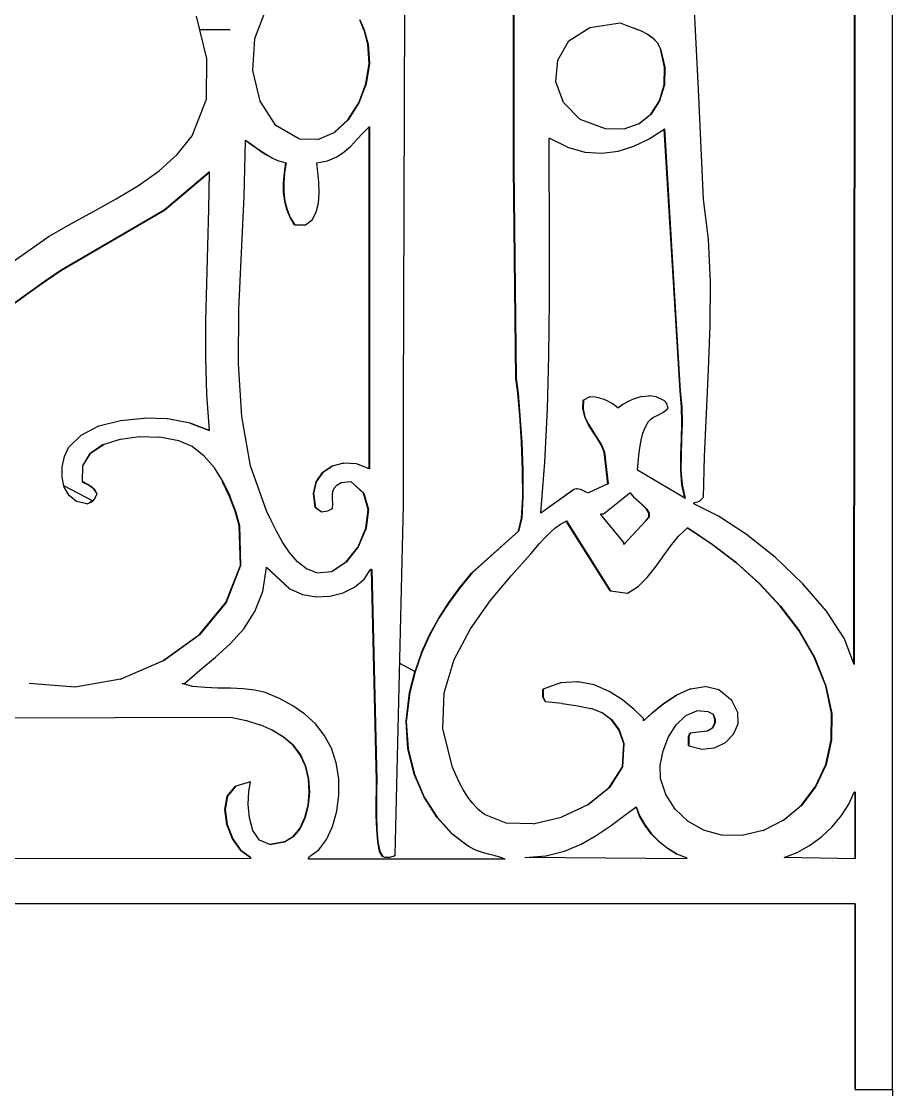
# Model space of a CAD drawing. Header units: inches. Extents: x 3672 to 10975, y -27382 to -746.
# Drawn here: x 6235.15 to 6246.44, y -26774.6 to -26760.75 of the extents above; entities that cross this region are included whole.
import ezdxf

# ---------------------------------------------------------------- set-up
doc = ezdxf.new("R2010")
doc.units = ezdxf.units.IN
doc.header["$LTSCALE"] = 17
doc.header["$MEASUREMENT"] = 0
doc.layers.add('25 BOT BAR', color=12, linetype='Continuous', lineweight=25)

# ---------------------------------------------------------------- blocks, each defined once
blk = doc.blocks.new('A$C261f3448')
for p, q in [((40, 0), (40, 24)), ((39.505, 13.737), (39.513, 23.407)), ((39.516, 23.407), (39.508, 13.737)), ((37.487, 12.962), (37.376, 15.056)), ((31.738, 13.624), (31.883, 13.995)), ((33.666, 8.878), (33.682, 14.031)), ((31.027, 13.737), (30.984, 13.911)), ((33.15, 13.737), (33.098, 13.863)), ((33.101, 13.863), (33.153, 13.737)), ((35.09, 13.737), (35.09, 13.943)), ((35.093, 13.943), (35.093, 13.737)), ((31.118, 13.365), (31.027, 13.737)), ((31.421, 13.737), (31.027, 13.737)), ((33.158, 13.718), (33.15, 13.737)), ((33.153, 13.737), (33.15, 13.737)), ((33.153, 13.737), (33.161, 13.718)), ((33.203, 13.548), (33.158, 13.718)), ((33.158, 13.718), (33.161, 13.718)), ((33.161, 13.718), (33.206, 13.548)), ((35.093, 13.737), (35.09, 13.737)), ((35.09, 11.952), (35.09, 13.737)), ((35.093, 13.737), (35.093, 11.952)), ((35.807, 13.592), (36.077, 13.767)), ((36.077, 13.767), (36.472, 13.826)), ((36.472, 13.826), (36.557, 13.792)), ((36.557, 13.792), (36.56, 13.792)), ((36.56, 13.792), (36.648, 13.757)), ((36.648, 13.757), (36.651, 13.757)), ((36.697, 13.737), (36.651, 13.757)), ((36.7, 13.737), (36.697, 13.737)), ((36.738, 13.72), (36.7, 13.737)), ((36.738, 13.72), (36.741, 13.72)), ((36.821, 13.677), (36.738, 13.72)), ((36.741, 13.72), (36.824, 13.677)), ((39.498, 5.519), (39.505, 13.737)), ((39.508, 13.737), (39.501, 5.511)), ((39.508, 13.737), (39.505, 13.737)), ((31.715, 13.209), (31.738, 13.624)), ((35.662, 13.344), (35.807, 13.592)), ((36.821, 13.677), (36.824, 13.677)), ((36.894, 13.626), (36.821, 13.677)), ((36.824, 13.677), (36.897, 13.626)), ((36.953, 13.565), (36.894, 13.626)), ((36.894, 13.626), (36.897, 13.626)), ((36.897, 13.626), (36.956, 13.565)), ((33.203, 13.548), (33.206, 13.548)), ((33.219, 13.298), (33.203, 13.548)), ((33.206, 13.548), (33.223, 13.298)), ((36.992, 13.489), (36.953, 13.565)), ((36.953, 13.565), (36.956, 13.565)), ((36.956, 13.565), (36.995, 13.489)), ((37.045, 13.25), (36.992, 13.489)), ((36.992, 13.489), (36.995, 13.489)), ((36.995, 13.489), (37.049, 13.25)), ((31.112, 12.836), (31.118, 13.365)), ((33.178, 13.037), (33.219, 13.298)), ((33.223, 13.298), (33.181, 13.037)), ((33.219, 13.298), (33.223, 13.298)), ((35.639, 13.063), (35.662, 13.344)), ((31.807, 12.812), (31.715, 13.209)), ((37.04, 13.021), (37.045, 13.25)), ((37.049, 13.25), (37.043, 13.021)), ((37.045, 13.25), (37.049, 13.25)), ((33.084, 12.788), (33.178, 13.037)), ((33.181, 13.037), (33.087, 12.788)), ((33.178, 13.037), (33.181, 13.037)), ((35.736, 12.792), (35.639, 13.063)), ((36.979, 12.815), (37.04, 13.021)), ((37.043, 13.021), (36.982, 12.815)), ((37.04, 13.021), (37.043, 13.021)), ((37.55, 11.542), (37.487, 12.962)), ((30.929, 12.362), (31.112, 12.836)), ((32.01, 12.494), (31.807, 12.812)), ((32.945, 12.57), (33.084, 12.788)), ((33.087, 12.788), (32.948, 12.57)), ((33.084, 12.788), (33.087, 12.788)), ((35.951, 12.574), (35.736, 12.792)), ((36.869, 12.642), (36.979, 12.815)), ((36.982, 12.815), (36.872, 12.642)), ((36.979, 12.815), (36.982, 12.815)), ((36.712, 12.516), (36.869, 12.642)), ((36.872, 12.642), (36.715, 12.516)), ((36.869, 12.642), (36.872, 12.642)), ((32.318, 12.318), (32.01, 12.494)), ((32.766, 12.405), (32.945, 12.57)), ((32.948, 12.57), (32.769, 12.405)), ((32.945, 12.57), (32.948, 12.57)), ((33.139, 12.397), (33.219, 12.476)), ((33.219, 12.476), (33.222, 12.479)), ((33.219, 8.045), (33.219, 12.476)), ((33.222, 12.479), (33.222, 8.044)), ((36.282, 12.45), (35.951, 12.574)), ((36.712, 12.516), (36.517, 12.448)), ((36.712, 12.516), (36.715, 12.516)), ((30.734, 12.119), (30.929, 12.362)), ((32.557, 12.314), (32.766, 12.405)), ((32.766, 12.405), (32.769, 12.405)), ((33.062, 12.312), (33.139, 12.397)), ((35.553, 12.331), (35.553, 12.333)), ((35.787, 12.216), (35.553, 12.331)), ((35.556, 10.931), (35.553, 12.331)), ((36.517, 12.448), (36.282, 12.45)), ((36.649, 12.226), (36.848, 12.324)), ((36.848, 12.324), (37.04, 12.448)), ((37.04, 12.448), (37.043, 12.45)), ((37.246, 9.054), (37.04, 12.448)), ((37.043, 12.45), (37.249, 9.054)), ((31.601, 11.577), (31.62, 12.301)), ((31.62, 12.304), (31.689, 12.254)), ((31.62, 12.301), (31.62, 12.304)), ((31.686, 12.254), (31.62, 12.301)), ((31.686, 12.254), (31.689, 12.254)), ((31.752, 12.205), (31.686, 12.254)), ((31.689, 12.254), (31.756, 12.205)), ((31.752, 12.205), (31.756, 12.205)), ((31.819, 12.158), (31.752, 12.205)), ((31.756, 12.205), (31.822, 12.158)), ((32.557, 12.314), (32.318, 12.318)), ((32.897, 12.153), (32.983, 12.229)), ((32.983, 12.229), (33.062, 12.312)), ((35.787, 12.216), (35.79, 12.216)), ((35.79, 12.216), (36.014, 12.151)), ((36.445, 12.161), (36.649, 12.226)), ((30.498, 11.906), (30.734, 12.119)), ((31.819, 12.158), (31.822, 12.158)), ((31.888, 12.114), (31.819, 12.158)), ((31.822, 12.158), (31.891, 12.114)), ((31.888, 12.114), (31.891, 12.114)), ((31.963, 12.074), (31.888, 12.114)), ((31.891, 12.114), (31.966, 12.074)), ((31.963, 12.074), (31.966, 12.074)), ((31.966, 12.074), (32.046, 12.039)), ((32.682, 12.039), (32.799, 12.088)), ((32.799, 12.088), (32.897, 12.153)), ((36.014, 12.151), (36.017, 12.151)), ((36.017, 12.151), (36.232, 12.135)), ((36.232, 12.135), (36.235, 12.135)), ((36.233, 12.135), (36.232, 12.135)), ((36.235, 12.135), (36.445, 12.161)), ((30.231, 11.717), (30.498, 11.906)), ((32.046, 12.039), (32.049, 12.039)), ((32.049, 12.039), (32.14, 12.011)), ((32.121, 11.88), (32.14, 12.011)), ((32.144, 12.011), (32.124, 11.88)), ((32.14, 12.011), (32.144, 12.011)), ((32.54, 12.011), (32.682, 12.039)), ((32.556, 11.891), (32.54, 12.011)), ((35.09, 11.952), (35.093, 11.952)), ((35.121, 9.215), (35.09, 11.952)), ((35.093, 11.952), (35.124, 9.215)), ((31.151, 11.894), (30.564, 11.396)), ((30.567, 11.396), (31.151, 11.891)), ((31.145, 11.414), (31.151, 11.891)), ((31.151, 11.891), (31.151, 11.894)), ((32.111, 11.753), (32.121, 11.88)), ((32.124, 11.88), (32.114, 11.753)), ((32.121, 11.88), (32.124, 11.88)), ((32.569, 11.759), (32.556, 11.891)), ((29.945, 11.545), (30.231, 11.717)), ((32.111, 11.753), (32.114, 11.753)), ((32.112, 11.632), (32.111, 11.753)), ((32.112, 11.632), (32.116, 11.632)), ((32.126, 11.516), (32.112, 11.632)), ((32.114, 11.753), (32.116, 11.632)), ((32.116, 11.632), (32.129, 11.516)), ((32.573, 11.622), (32.569, 11.759)), ((29.649, 11.382), (29.945, 11.545)), ((31.565, 10.844), (31.601, 11.577)), ((32.126, 11.516), (32.129, 11.516)), ((32.153, 11.406), (32.126, 11.516)), ((32.129, 11.516), (32.156, 11.406)), ((32.564, 11.49), (32.573, 11.622)), ((37.614, 11.019), (37.55, 11.542)), ((30.564, 11.396), (29.232, 10.62)), ((29.235, 10.62), (30.567, 11.396)), ((29.355, 11.222), (29.649, 11.382)), ((30.567, 11.396), (30.564, 11.396)), ((31.131, 10.93), (31.145, 11.414)), ((32.153, 11.406), (32.156, 11.406)), ((32.195, 11.302), (32.153, 11.406)), ((32.156, 11.406), (32.198, 11.302)), ((32.481, 11.273), (32.535, 11.371)), ((32.535, 11.371), (32.564, 11.49)), ((29.074, 11.059), (29.355, 11.222)), ((32.195, 11.302), (32.198, 11.302)), ((32.251, 11.206), (32.195, 11.302)), ((32.198, 11.302), (32.255, 11.206)), ((32.397, 11.206), (32.481, 11.273)), ((32.251, 11.206), (32.255, 11.206)), ((32.255, 11.206), (32.397, 11.206)), ((27.824, 10.183), (29.074, 11.059)), ((37.639, 10.468), (37.614, 11.019)), ((31.116, 10.445), (31.131, 10.93)), ((31.533, 10.116), (31.565, 10.844)), ((35.555, 10.221), (35.556, 10.931)), ((29.232, 10.62), (29.028, 10.483)), ((29.031, 10.483), (29.235, 10.62)), ((29.232, 10.62), (29.235, 10.62)), ((29.028, 10.483), (28.827, 10.341)), ((28.83, 10.341), (29.031, 10.483)), ((29.028, 10.483), (29.031, 10.483)), ((31.105, 9.961), (31.116, 10.445)), ((37.636, 9.902), (37.639, 10.468)), ((28.827, 10.341), (28.63, 10.196)), ((28.633, 10.196), (28.83, 10.341)), ((28.827, 10.341), (28.83, 10.341)), ((31.527, 9.405), (31.533, 10.116)), ((35.547, 9.515), (35.555, 10.221)), ((31.103, 9.481), (31.105, 9.961)), ((37.615, 9.33), (37.636, 9.902)), ((31.117, 9.007), (31.103, 9.481)), ((35.528, 8.817), (35.547, 9.515)), ((31.57, 8.725), (31.527, 9.405)), ((37.587, 8.761), (37.615, 9.33)), ((35.121, 9.215), (35.124, 9.215)), ((35.145, 9.028), (35.121, 9.215)), ((35.124, 9.215), (35.148, 9.028)), ((31.151, 8.543), (31.117, 9.007)), ((35.145, 9.028), (35.148, 9.028)), ((35.17, 8.739), (35.145, 9.028)), ((35.148, 9.028), (35.173, 8.739)), ((37.246, 9.054), (37.249, 9.054)), ((37.267, 8.851), (37.246, 9.054)), ((37.249, 9.054), (37.27, 8.851)), ((33.666, 7.575), (33.666, 8.878)), ((35.988, 8.823), (35.993, 8.937)), ((35.996, 8.937), (35.991, 8.823)), ((35.993, 8.937), (36.073, 8.98)), ((35.993, 8.937), (35.996, 8.937)), ((36.076, 8.98), (35.996, 8.937)), ((36.073, 8.98), (36.076, 8.98)), ((36.145, 8.973), (36.076, 8.98)), ((36.206, 8.961), (36.145, 8.973)), ((36.262, 8.944), (36.206, 8.961)), ((36.312, 8.922), (36.262, 8.944)), ((36.358, 8.897), (36.312, 8.922)), ((36.4, 8.867), (36.358, 8.897)), ((36.439, 8.835), (36.4, 8.867)), ((36.439, 8.835), (36.502, 8.878)), ((36.506, 8.878), (36.44, 8.834)), ((36.502, 8.878), (36.578, 8.921)), ((36.502, 8.878), (36.506, 8.878)), ((36.581, 8.921), (36.506, 8.878)), ((36.578, 8.921), (36.581, 8.921)), ((36.661, 8.958), (36.581, 8.921)), ((36.661, 8.958), (36.664, 8.958)), ((36.75, 8.983), (36.664, 8.958)), ((36.75, 8.983), (36.753, 8.983)), ((36.753, 8.983), (36.842, 8.992)), ((36.842, 8.992), (36.845, 8.992)), ((36.842, 8.992), (36.843, 8.992)), ((36.845, 8.992), (36.843, 8.992)), ((36.937, 8.978), (36.845, 8.992)), ((37.027, 8.937), (36.937, 8.978)), ((37.045, 8.925), (37.027, 8.937)), ((37.058, 8.914), (37.045, 8.925)), ((37.067, 8.903), (37.058, 8.914)), ((37.075, 8.891), (37.067, 8.903)), ((37.08, 8.877), (37.075, 8.891)), ((37.085, 8.858), (37.08, 8.877)), ((31.684, 8.086), (31.57, 8.725)), ((35.17, 8.739), (35.173, 8.739)), ((35.193, 8.391), (35.17, 8.739)), ((35.173, 8.739), (35.196, 8.391)), ((35.495, 8.134), (35.528, 8.817)), ((35.988, 8.823), (35.991, 8.823)), ((36.012, 8.72), (35.988, 8.823)), ((35.991, 8.823), (36.015, 8.72)), ((36.44, 8.834), (36.439, 8.835)), ((36.904, 8.714), (36.943, 8.734)), ((36.943, 8.734), (36.984, 8.754)), ((36.984, 8.754), (37.023, 8.775)), ((37.023, 8.775), (37.06, 8.801)), ((37.06, 8.801), (37.091, 8.834)), ((37.091, 8.834), (37.085, 8.858)), ((37.267, 8.851), (37.27, 8.851)), ((37.27, 8.644), (37.267, 8.851)), ((37.27, 8.851), (37.273, 8.644)), ((37.562, 8.207), (37.587, 8.761)), ((29.488, 8.483), (29.719, 8.601)), ((29.719, 8.601), (29.997, 8.674)), ((29.997, 8.674), (30.301, 8.704)), ((30.301, 8.704), (30.304, 8.704)), ((30.609, 8.692), (30.304, 8.704)), ((30.609, 8.692), (30.612, 8.692)), ((30.9, 8.637), (30.612, 8.692)), ((30.9, 8.637), (30.903, 8.637)), ((31.151, 8.543), (30.903, 8.637)), ((30.903, 8.637), (31.151, 8.541)), ((36.012, 8.72), (36.015, 8.72)), ((36.056, 8.624), (36.012, 8.72)), ((36.015, 8.72), (36.059, 8.624)), ((36.056, 8.624), (36.059, 8.624)), ((36.112, 8.533), (36.056, 8.624)), ((36.059, 8.624), (36.115, 8.533)), ((36.766, 8.509), (36.797, 8.591)), ((36.797, 8.591), (36.837, 8.658)), ((36.837, 8.658), (36.867, 8.69)), ((36.867, 8.69), (36.904, 8.714)), ((37.263, 8.435), (37.27, 8.644)), ((37.273, 8.644), (37.266, 8.435)), ((37.27, 8.644), (37.273, 8.644)), ((29.327, 8.322), (29.488, 8.483)), ((29.999, 8.431), (30.247, 8.463)), ((30.247, 8.463), (30.506, 8.455)), ((30.754, 8.41), (30.506, 8.455)), ((31.151, 8.541), (31.151, 8.543)), ((36.112, 8.533), (36.115, 8.533)), ((36.171, 8.444), (36.112, 8.533)), ((36.115, 8.533), (36.174, 8.444)), ((36.743, 8.417), (36.766, 8.509)), ((29.272, 8.206), (29.327, 8.322)), ((29.775, 8.359), (29.605, 8.244)), ((29.608, 8.244), (29.778, 8.359)), ((29.775, 8.359), (29.778, 8.359)), ((29.778, 8.359), (29.996, 8.431)), ((29.996, 8.431), (29.999, 8.431)), ((30.927, 8.334), (30.754, 8.41)), ((31.081, 8.212), (30.927, 8.334)), ((35.193, 8.391), (35.196, 8.391)), ((35.207, 8.026), (35.193, 8.391)), ((35.196, 8.391), (35.21, 8.026)), ((36.171, 8.444), (36.174, 8.444)), ((36.224, 8.355), (36.171, 8.444)), ((36.174, 8.444), (36.227, 8.355)), ((36.224, 8.355), (36.227, 8.355)), ((36.263, 8.263), (36.224, 8.355)), ((36.227, 8.355), (36.266, 8.263)), ((36.712, 8.218), (36.725, 8.318)), ((36.725, 8.318), (36.743, 8.417)), ((37.256, 8.228), (37.263, 8.435)), ((37.266, 8.435), (37.259, 8.228)), ((37.263, 8.435), (37.266, 8.435)), ((29.243, 8.073), (29.272, 8.206)), ((29.605, 8.244), (29.507, 8.086)), ((29.51, 8.086), (29.608, 8.244)), ((29.605, 8.244), (29.608, 8.244)), ((31.215, 8.057), (31.081, 8.212)), ((36.263, 8.263), (36.266, 8.263)), ((36.311, 7.853), (36.263, 8.263)), ((36.266, 8.263), (36.314, 7.853)), ((36.702, 8.12), (36.712, 8.218)), ((37.255, 8.028), (37.256, 8.228)), ((37.256, 8.228), (37.259, 8.228)), ((37.259, 8.228), (37.258, 8.028)), ((37.55, 7.678), (37.562, 8.207)), ((29.242, 7.937), (29.243, 8.073)), ((29.507, 8.086), (29.502, 7.883)), ((29.505, 7.883), (29.51, 8.086)), ((29.507, 8.086), (29.51, 8.086)), ((31.328, 7.878), (31.215, 8.057)), ((31.89, 7.502), (31.684, 8.086)), ((32.617, 7.999), (32.739, 8.082)), ((32.742, 8.082), (32.62, 7.999)), ((32.739, 8.082), (32.742, 8.082)), ((32.887, 8.121), (32.742, 8.082)), ((32.887, 8.121), (32.89, 8.121)), ((33.054, 8.11), (32.89, 8.121)), ((33.219, 8.045), (33.054, 8.11)), ((33.222, 8.044), (33.219, 8.045)), ((35.442, 7.475), (35.495, 8.134)), ((36.694, 8.029), (36.702, 8.12)), ((29.267, 7.825), (29.242, 7.937)), ((32.532, 7.878), (32.617, 7.999)), ((32.62, 7.999), (32.535, 7.878)), ((32.617, 7.999), (32.62, 7.999)), ((35.207, 8.026), (35.21, 8.026)), ((35.208, 7.684), (35.207, 8.026)), ((35.21, 8.026), (35.212, 7.684)), ((37.309, 7.665), (36.694, 8.029)), ((37.255, 8.028), (37.258, 8.028)), ((37.27, 7.839), (37.255, 8.028)), ((37.258, 8.028), (37.273, 7.839)), ((29.271, 7.808), (29.267, 7.825)), ((29.637, 7.63), (29.267, 7.825)), ((29.333, 7.699), (29.271, 7.808)), ((29.502, 7.883), (29.505, 7.883)), ((29.502, 7.883), (29.539, 7.859)), ((29.542, 7.859), (29.505, 7.883)), ((29.539, 7.859), (29.542, 7.859)), ((29.539, 7.859), (29.571, 7.841)), ((29.574, 7.841), (29.542, 7.859)), ((29.571, 7.841), (29.574, 7.841)), ((29.571, 7.841), (29.6, 7.827)), ((29.603, 7.827), (29.574, 7.841)), ((29.6, 7.827), (29.603, 7.827)), ((29.6, 7.827), (29.625, 7.811)), ((29.628, 7.811), (29.603, 7.827)), ((29.625, 7.811), (29.628, 7.811)), ((29.625, 7.811), (29.648, 7.791)), ((29.651, 7.791), (29.628, 7.811)), ((29.648, 7.791), (29.651, 7.791)), ((29.648, 7.791), (29.67, 7.762)), ((29.673, 7.762), (29.651, 7.791)), ((29.67, 7.762), (29.673, 7.762)), ((29.67, 7.762), (29.692, 7.722)), ((29.695, 7.722), (29.673, 7.762)), ((31.319, 7.878), (31.322, 7.878)), ((31.412, 7.687), (31.319, 7.878)), ((31.322, 7.878), (31.416, 7.687)), ((31.422, 7.687), (31.328, 7.878)), ((32.497, 7.725), (32.532, 7.878)), ((32.535, 7.878), (32.5, 7.725)), ((32.532, 7.878), (32.535, 7.878)), ((32.744, 7.705), (32.748, 7.754)), ((32.748, 7.754), (32.765, 7.797)), ((32.765, 7.797), (32.799, 7.835)), ((32.799, 7.835), (32.857, 7.868)), ((32.857, 7.868), (32.981, 7.882)), ((32.981, 7.882), (32.984, 7.883)), ((33.147, 7.731), (32.981, 7.882)), ((32.984, 7.883), (33.15, 7.731)), ((35.87, 7.78), (35.442, 7.473)), ((35.442, 7.475), (35.867, 7.78)), ((35.867, 7.78), (35.87, 7.78)), ((35.905, 7.788), (35.87, 7.78)), ((35.905, 7.788), (35.909, 7.788)), ((35.941, 7.784), (35.909, 7.788)), ((35.97, 7.774), (35.941, 7.784)), ((35.994, 7.76), (35.97, 7.774)), ((36.017, 7.747), (35.994, 7.76)), ((36.311, 7.853), (36.06, 7.736)), ((36.311, 7.853), (36.314, 7.853)), ((37.27, 7.839), (37.273, 7.839)), ((37.309, 7.665), (37.27, 7.839)), ((37.273, 7.839), (37.313, 7.663)), ((29.43, 7.622), (29.333, 7.699)), ((29.565, 7.59), (29.43, 7.622)), ((29.62, 7.618), (29.596, 7.604)), ((29.599, 7.604), (29.623, 7.618)), ((29.637, 7.63), (29.62, 7.618)), ((29.62, 7.618), (29.623, 7.618)), ((29.623, 7.618), (29.642, 7.632)), ((29.639, 7.632), (29.637, 7.63)), ((29.653, 7.648), (29.639, 7.632)), ((29.639, 7.632), (29.642, 7.632)), ((29.642, 7.632), (29.656, 7.648)), ((29.666, 7.667), (29.653, 7.648)), ((29.653, 7.648), (29.656, 7.648)), ((29.656, 7.648), (29.669, 7.667)), ((29.678, 7.691), (29.666, 7.667)), ((29.666, 7.667), (29.669, 7.667)), ((29.669, 7.667), (29.681, 7.691)), ((29.692, 7.722), (29.678, 7.691)), ((29.678, 7.691), (29.681, 7.691)), ((29.681, 7.691), (29.695, 7.722)), ((29.692, 7.722), (29.695, 7.722)), ((31.412, 7.687), (31.416, 7.687)), ((31.486, 7.495), (31.412, 7.687)), ((31.416, 7.687), (31.489, 7.495)), ((32.497, 7.725), (32.5, 7.725)), ((32.521, 7.546), (32.497, 7.725)), ((32.5, 7.725), (32.524, 7.546)), ((32.746, 7.652), (32.744, 7.705)), ((32.748, 7.594), (32.746, 7.652)), ((33.147, 7.731), (33.15, 7.731)), ((33.206, 7.517), (33.147, 7.731)), ((33.15, 7.731), (33.209, 7.517)), ((35.192, 7.407), (35.208, 7.684)), ((35.212, 7.684), (35.195, 7.407)), ((35.208, 7.684), (35.212, 7.684)), ((36.038, 7.738), (36.017, 7.747)), ((36.06, 7.736), (36.038, 7.738)), ((36.25, 7.458), (36.597, 7.735)), ((36.597, 7.735), (36.599, 7.736)), ((36.642, 7.683), (36.597, 7.735)), ((36.599, 7.736), (36.645, 7.683)), ((36.642, 7.683), (36.645, 7.683)), ((36.701, 7.63), (36.642, 7.683)), ((36.645, 7.683), (36.704, 7.63)), ((36.701, 7.63), (36.704, 7.63)), ((36.761, 7.577), (36.701, 7.63)), ((36.704, 7.63), (36.764, 7.577)), ((37.313, 7.663), (37.309, 7.665)), ((37.453, 7.612), (37.475, 7.619)), ((37.475, 7.619), (37.492, 7.627)), ((37.492, 7.627), (37.506, 7.637)), ((37.506, 7.637), (37.519, 7.648)), ((37.519, 7.648), (37.533, 7.661)), ((37.533, 7.661), (37.55, 7.678)), ((29.565, 7.59), (29.568, 7.59)), ((29.566, 7.59), (29.568, 7.59)), ((29.568, 7.59), (29.596, 7.604)), ((29.596, 7.604), (29.599, 7.604)), ((31.486, 7.495), (31.489, 7.495)), ((31.538, 7.312), (31.486, 7.495)), ((31.489, 7.495), (31.541, 7.312)), ((31.949, 7.376), (31.89, 7.502)), ((32.521, 7.546), (32.524, 7.546)), ((32.6, 7.487), (32.521, 7.546)), ((32.524, 7.546), (32.603, 7.487)), ((32.6, 7.487), (32.603, 7.487)), ((32.603, 7.487), (32.683, 7.502)), ((32.683, 7.502), (32.746, 7.531)), ((32.746, 7.531), (32.748, 7.594)), ((33.177, 7.275), (33.206, 7.517)), ((33.209, 7.517), (33.18, 7.275)), ((33.206, 7.517), (33.209, 7.517)), ((33.555, 3.037), (33.666, 7.575)), ((36.761, 7.577), (36.764, 7.577)), ((36.811, 7.524), (36.761, 7.577)), ((36.764, 7.577), (36.815, 7.524)), ((36.811, 7.524), (36.815, 7.524)), ((36.843, 7.472), (36.811, 7.524)), ((36.815, 7.524), (36.846, 7.472)), ((37.424, 7.604), (37.453, 7.612)), ((37.424, 7.59), (37.424, 7.604)), ((37.746, 7.432), (37.424, 7.59)), ((32.018, 7.237), (31.949, 7.376)), ((35.153, 7.238), (35.192, 7.407)), ((35.195, 7.407), (35.156, 7.238)), ((35.192, 7.407), (35.195, 7.407)), ((35.442, 7.473), (35.442, 7.475)), ((35.699, 7.33), (35.772, 7.369)), ((35.772, 7.369), (35.775, 7.37)), ((36.342, 6.463), (35.772, 7.369)), ((35.775, 7.37), (36.345, 6.463)), ((36.52, 7.092), (36.218, 7.458)), ((36.25, 7.458), (36.218, 7.458)), ((36.805, 7.37), (36.52, 7.063)), ((36.52, 7.066), (36.802, 7.37)), ((36.802, 7.37), (36.843, 7.42)), ((36.802, 7.37), (36.805, 7.37)), ((36.846, 7.42), (36.805, 7.37)), ((36.843, 7.472), (36.846, 7.472)), ((36.843, 7.42), (36.843, 7.472)), ((36.843, 7.42), (36.846, 7.42)), ((36.846, 7.472), (36.846, 7.42)), ((38.108, 7.194), (37.746, 7.432)), ((31.538, 7.312), (31.541, 7.312)), ((31.552, 6.795), (31.538, 7.312)), ((31.541, 7.312), (31.555, 6.795)), ((32.097, 7.095), (32.018, 7.237)), ((33.076, 7.037), (33.177, 7.275)), ((33.18, 7.275), (33.079, 7.037)), ((33.177, 7.275), (33.18, 7.275)), ((34.551, 6.697), (35.153, 7.238)), ((35.156, 7.238), (34.554, 6.697)), ((35.153, 7.238), (35.156, 7.238)), ((35.49, 7.146), (35.557, 7.214)), ((35.557, 7.214), (35.626, 7.276)), ((35.626, 7.276), (35.699, 7.33)), ((37.227, 7.173), (37.343, 7.281)), ((37.343, 7.281), (37.344, 7.282)), ((37.663, 7.067), (37.343, 7.281)), ((37.344, 7.282), (37.666, 7.067)), ((32.188, 6.96), (32.097, 7.095)), ((35.315, 6.946), (35.427, 7.077)), ((35.427, 7.077), (35.49, 7.146)), ((36.52, 7.066), (36.52, 7.092)), ((36.52, 7.063), (36.52, 7.066)), ((37.122, 7.045), (37.227, 7.173)), ((37.976, 6.826), (37.663, 7.067)), ((37.663, 7.067), (37.666, 7.067)), ((37.666, 7.067), (37.979, 6.826)), ((38.481, 6.895), (38.108, 7.194)), ((32.292, 6.842), (32.188, 6.96)), ((32.924, 6.839), (33.076, 7.037)), ((33.079, 7.037), (32.927, 6.839)), ((33.076, 7.037), (33.079, 7.037)), ((35.061, 6.658), (35.315, 6.946)), ((37.023, 6.906), (37.122, 7.045)), ((31.365, 6.315), (31.552, 6.795)), ((31.555, 6.795), (31.368, 6.315)), ((31.552, 6.795), (31.555, 6.795)), ((32.408, 6.751), (32.292, 6.842)), ((32.738, 6.714), (32.924, 6.839)), ((32.927, 6.839), (32.741, 6.714)), ((32.924, 6.839), (32.927, 6.839)), ((36.924, 6.767), (37.023, 6.906)), ((37.976, 6.826), (37.979, 6.826)), ((38.272, 6.559), (37.976, 6.826)), ((37.979, 6.826), (38.275, 6.559)), ((38.836, 6.557), (38.481, 6.895)), ((31.841, 6.457), (31.889, 6.768)), ((31.889, 6.768), (31.89, 6.77)), ((32.188, 6.492), (31.889, 6.768)), ((31.89, 6.77), (32.191, 6.492)), ((32.54, 6.697), (32.408, 6.751)), ((32.54, 6.697), (32.738, 6.714)), ((32.738, 6.714), (32.741, 6.714)), ((33.153, 6.615), (33.238, 6.741)), ((33.25, 6.741), (33.238, 6.741)), ((33.25, 6.741), (33.253, 6.741)), ((33.314, 4.003), (33.25, 6.741)), ((33.253, 6.741), (33.317, 4.003)), ((34.396, 6.508), (34.551, 6.697)), ((34.554, 6.697), (34.399, 6.508)), ((34.551, 6.697), (34.554, 6.697)), ((34.789, 6.333), (35.061, 6.658)), ((36.819, 6.636), (36.924, 6.767)), ((32.881, 6.438), (33.031, 6.513)), ((33.031, 6.513), (33.153, 6.615)), ((34.252, 6.314), (34.396, 6.508)), ((34.399, 6.508), (34.255, 6.314)), ((34.396, 6.508), (34.399, 6.508)), ((36.567, 6.433), (36.702, 6.522)), ((36.702, 6.522), (36.819, 6.636)), ((38.544, 6.267), (38.272, 6.559)), ((38.272, 6.559), (38.275, 6.559)), ((38.275, 6.559), (38.547, 6.267)), ((39.144, 6.199), (38.836, 6.557)), ((31.739, 6.195), (31.841, 6.457)), ((32.188, 6.492), (32.191, 6.492)), ((32.191, 6.492), (32.355, 6.417)), ((32.355, 6.417), (32.358, 6.417)), ((32.358, 6.417), (32.532, 6.386)), ((32.532, 6.386), (32.535, 6.386)), ((32.535, 6.386), (32.712, 6.395)), ((32.712, 6.395), (32.881, 6.438)), ((36.342, 6.463), (36.345, 6.463)), ((36.345, 6.463), (36.564, 6.433)), ((36.564, 6.433), (36.567, 6.433)), ((31.018, 5.894), (31.365, 6.315)), ((31.368, 6.315), (31.021, 5.894)), ((31.365, 6.315), (31.368, 6.315)), ((34.12, 6.11), (34.252, 6.314)), ((34.255, 6.314), (34.123, 6.11)), ((34.252, 6.314), (34.255, 6.314)), ((34.531, 5.971), (34.789, 6.333)), ((38.544, 6.267), (38.547, 6.267)), ((38.784, 5.949), (38.544, 6.267)), ((38.547, 6.267), (38.787, 5.949)), ((31.596, 5.973), (31.739, 6.195)), ((34.001, 5.895), (34.12, 6.11)), ((34.123, 6.11), (34.004, 5.895)), ((34.12, 6.11), (34.123, 6.11)), ((39.375, 5.844), (39.144, 6.199)), ((31.422, 5.78), (31.596, 5.973)), ((34.321, 5.573), (34.531, 5.971)), ((30.55, 5.556), (31.018, 5.894)), ((31.021, 5.894), (30.553, 5.556)), ((31.018, 5.894), (31.021, 5.894)), ((33.898, 5.664), (34.001, 5.895)), ((34.004, 5.895), (33.901, 5.664)), ((34.001, 5.895), (34.004, 5.895)), ((38.784, 5.949), (38.787, 5.949)), ((38.982, 5.604), (38.784, 5.949)), ((38.787, 5.949), (38.986, 5.604)), ((39.498, 5.519), (39.375, 5.844)), ((31.229, 5.604), (31.422, 5.78)), ((30.55, 5.556), (30.003, 5.322)), ((30.55, 5.556), (30.553, 5.556)), ((31.027, 5.436), (31.229, 5.604)), ((33.898, 5.664), (33.811, 5.415)), ((33.901, 5.664), (33.814, 5.415)), ((33.898, 5.664), (33.901, 5.664)), ((34.19, 5.141), (34.321, 5.573)), ((38.982, 5.604), (38.986, 5.604)), ((39.133, 5.233), (38.982, 5.604)), ((38.986, 5.604), (39.136, 5.233)), ((30.828, 5.262), (31.027, 5.436)), ((33.812, 5.42), (33.616, 5.523)), ((33.742, 5.145), (33.811, 5.415)), ((33.814, 5.415), (33.745, 5.145)), ((33.811, 5.415), (33.814, 5.415)), ((39.501, 5.511), (39.498, 5.519)), ((29.41, 5.217), (28.814, 5.262)), ((30, 5.322), (29.41, 5.217)), ((30, 5.322), (30.003, 5.322)), ((30.938, 5.227), (30.796, 5.262)), ((30.796, 5.262), (30.828, 5.262)), ((35.698, 5.273), (35.473, 5.189)), ((35.698, 5.273), (35.701, 5.273)), ((35.919, 5.287), (35.701, 5.273)), ((35.919, 5.287), (35.922, 5.287)), ((36.133, 5.245), (35.922, 5.287)), ((31.095, 5.21), (30.938, 5.227)), ((31.258, 5.204), (31.095, 5.21)), ((31.424, 5.202), (31.258, 5.204)), ((31.586, 5.196), (31.424, 5.202)), ((31.738, 5.179), (31.586, 5.196)), ((31.874, 5.145), (31.738, 5.179)), ((32.06, 5.068), (31.874, 5.145)), ((33.698, 4.772), (33.742, 5.145)), ((33.745, 5.145), (33.701, 4.772)), ((33.742, 5.145), (33.745, 5.145)), ((34.173, 4.676), (34.19, 5.141)), ((35.47, 5.189), (35.473, 5.189)), ((35.47, 5.087), (35.47, 5.189)), ((35.473, 5.189), (35.473, 5.087)), ((36.328, 5.161), (36.133, 5.245)), ((36.503, 5.051), (36.328, 5.161)), ((37.38, 5.196), (37.202, 5.113)), ((37.38, 5.196), (37.384, 5.196)), ((37.384, 5.196), (37.566, 5.226)), ((37.566, 5.226), (37.569, 5.226)), ((37.566, 5.226), (37.567, 5.226)), ((37.749, 5.182), (37.569, 5.226)), ((37.915, 5.043), (37.749, 5.182)), ((39.208, 4.875), (39.133, 5.233)), ((39.133, 5.233), (39.136, 5.233)), ((39.136, 5.233), (39.211, 4.875)), ((32.232, 4.976), (32.06, 5.068)), ((35.47, 5.087), (35.473, 5.087)), ((35.502, 5.028), (35.47, 5.087)), ((35.473, 5.087), (35.505, 5.028)), ((35.502, 5.028), (35.505, 5.028)), ((35.721, 5.003), (35.505, 5.028)), ((35.721, 5.003), (35.724, 5.003)), ((35.724, 5.003), (35.917, 4.976)), ((36.653, 4.928), (36.503, 5.051)), ((36.885, 4.883), (37.031, 5.002)), ((37.034, 5.002), (36.888, 4.883)), ((37.031, 5.002), (37.199, 5.113)), ((37.031, 5.002), (37.034, 5.002)), ((37.202, 5.113), (37.034, 5.002)), ((37.199, 5.113), (37.202, 5.113)), ((37.993, 4.889), (37.915, 5.043)), ((32.388, 4.868), (32.232, 4.976)), ((32.525, 4.741), (32.388, 4.868)), ((35.917, 4.976), (35.92, 4.976)), ((35.92, 4.976), (36.091, 4.939)), ((36.091, 4.939), (36.094, 4.939)), ((36.239, 4.882), (36.094, 4.939)), ((36.239, 4.882), (36.242, 4.882)), ((36.36, 4.793), (36.239, 4.882)), ((36.242, 4.882), (36.363, 4.793)), ((36.773, 4.808), (36.653, 4.928)), ((36.888, 4.883), (36.773, 4.779)), ((36.773, 4.782), (36.885, 4.883)), ((36.885, 4.883), (36.888, 4.883)), ((37.198, 4.729), (37.322, 4.848)), ((37.322, 4.848), (37.462, 4.909)), ((37.611, 4.896), (37.462, 4.909)), ((37.611, 4.896), (37.614, 4.896)), ((37.614, 4.896), (37.674, 4.867)), ((37.674, 4.867), (37.677, 4.867)), ((37.682, 4.846), (37.674, 4.867)), ((37.677, 4.867), (37.685, 4.846)), ((37.682, 4.846), (37.685, 4.846)), ((37.688, 4.827), (37.682, 4.846)), ((37.685, 4.846), (37.692, 4.827)), ((37.997, 4.74), (37.993, 4.889)), ((39.205, 4.532), (39.208, 4.875)), ((39.208, 4.875), (39.211, 4.875)), ((39.211, 4.875), (39.208, 4.532)), ((31.446, 4.823), (24.628, 4.808)), ((31.446, 4.823), (31.628, 4.784)), ((31.628, 4.784), (31.631, 4.784)), ((31.631, 4.784), (31.803, 4.73)), ((31.803, 4.73), (31.806, 4.73)), ((31.964, 4.66), (31.806, 4.73)), ((32.639, 4.594), (32.525, 4.741)), ((33.698, 4.772), (33.701, 4.772)), ((33.722, 4.417), (33.698, 4.772)), ((33.701, 4.772), (33.725, 4.417)), ((36.36, 4.793), (36.363, 4.793)), ((36.453, 4.665), (36.36, 4.793)), ((36.363, 4.793), (36.457, 4.665)), ((36.773, 4.782), (36.773, 4.808)), ((36.773, 4.779), (36.773, 4.782)), ((37.097, 4.571), (37.198, 4.729)), ((37.67, 4.699), (37.68, 4.715)), ((37.683, 4.715), (37.673, 4.699)), ((37.68, 4.715), (37.69, 4.735)), ((37.68, 4.715), (37.683, 4.715)), ((37.693, 4.735), (37.683, 4.715)), ((37.688, 4.827), (37.692, 4.827)), ((37.694, 4.81), (37.688, 4.827)), ((37.69, 4.735), (37.697, 4.756)), ((37.69, 4.735), (37.693, 4.735)), ((37.692, 4.827), (37.697, 4.81)), ((37.7, 4.756), (37.693, 4.735)), ((37.694, 4.81), (37.697, 4.81)), ((37.698, 4.793), (37.694, 4.81)), ((37.697, 4.81), (37.701, 4.793)), ((37.697, 4.756), (37.699, 4.775)), ((37.697, 4.756), (37.7, 4.756)), ((37.698, 4.793), (37.701, 4.793)), ((37.699, 4.775), (37.698, 4.793)), ((37.699, 4.775), (37.702, 4.775)), ((37.702, 4.775), (37.7, 4.756)), ((37.701, 4.793), (37.702, 4.775)), ((37.939, 4.605), (37.997, 4.74)), ((32.107, 4.573), (31.964, 4.66)), ((31.964, 4.66), (31.967, 4.66)), ((31.967, 4.66), (32.11, 4.573)), ((32.107, 4.573), (32.11, 4.573)), ((32.229, 4.467), (32.107, 4.573)), ((32.11, 4.573), (32.232, 4.467)), ((32.73, 4.427), (32.639, 4.594)), ((34.3, 4.179), (34.173, 4.676)), ((36.453, 4.665), (36.457, 4.665)), ((36.517, 4.486), (36.453, 4.665)), ((36.457, 4.665), (36.52, 4.486)), ((37.026, 4.391), (37.097, 4.571)), ((37.357, 4.574), (37.373, 4.618)), ((37.357, 4.574), (37.36, 4.574)), ((37.357, 4.457), (37.357, 4.574)), ((37.376, 4.618), (37.36, 4.574)), ((37.36, 4.574), (37.36, 4.457)), ((37.373, 4.618), (37.376, 4.618)), ((37.595, 4.647), (37.376, 4.618)), ((37.595, 4.647), (37.598, 4.647)), ((37.617, 4.657), (37.598, 4.647)), ((37.617, 4.657), (37.634, 4.666)), ((37.617, 4.657), (37.62, 4.657)), ((37.637, 4.666), (37.62, 4.657)), ((37.634, 4.666), (37.648, 4.675)), ((37.634, 4.666), (37.637, 4.666)), ((37.651, 4.675), (37.637, 4.666)), ((37.648, 4.675), (37.66, 4.686)), ((37.648, 4.675), (37.651, 4.675)), ((37.663, 4.686), (37.651, 4.675)), ((37.66, 4.686), (37.67, 4.699)), ((37.66, 4.686), (37.663, 4.686)), ((37.673, 4.699), (37.663, 4.686)), ((37.67, 4.699), (37.673, 4.699)), ((37.833, 4.498), (37.939, 4.605)), ((32.229, 4.467), (32.232, 4.467)), ((32.326, 4.341), (32.229, 4.467)), ((32.232, 4.467), (32.329, 4.341)), ((36.499, 4.185), (36.517, 4.486)), ((36.52, 4.486), (36.502, 4.185)), ((36.517, 4.486), (36.52, 4.486)), ((37.357, 4.457), (37.36, 4.457)), ((37.36, 4.457), (37.527, 4.412)), ((37.692, 4.43), (37.833, 4.498)), ((39.134, 4.213), (39.205, 4.532)), ((39.208, 4.532), (39.137, 4.213)), ((39.205, 4.532), (39.208, 4.532)), ((32.326, 4.341), (32.329, 4.341)), ((32.394, 4.194), (32.326, 4.341)), ((32.329, 4.341), (32.397, 4.194)), ((32.794, 4.237), (32.73, 4.427)), ((33.722, 4.417), (33.725, 4.417)), ((33.802, 4.088), (33.722, 4.417)), ((33.725, 4.417), (33.805, 4.088)), ((36.989, 4.206), (37.026, 4.391)), ((37.527, 4.412), (37.53, 4.412)), ((37.53, 4.412), (37.692, 4.43)), ((32.394, 4.194), (32.397, 4.194)), ((32.432, 4.03), (32.394, 4.194)), ((32.397, 4.194), (32.435, 4.03)), ((32.826, 4.033), (32.794, 4.237)), ((34.343, 4.078), (34.3, 4.179)), ((36.329, 3.915), (36.499, 4.185)), ((36.502, 4.185), (36.332, 3.915)), ((36.499, 4.185), (36.502, 4.185)), ((36.995, 4.033), (36.989, 4.206)), ((39.001, 3.927), (39.134, 4.213)), ((39.137, 4.213), (39.004, 3.927)), ((39.134, 4.213), (39.137, 4.213)), ((32.432, 4.03), (32.435, 4.03)), ((32.443, 3.857), (32.432, 4.03)), ((32.435, 4.03), (32.446, 3.857)), ((32.827, 3.819), (32.826, 4.033)), ((33.802, 4.088), (33.805, 4.088)), ((33.93, 3.79), (33.802, 4.088)), ((33.805, 4.088), (33.933, 3.79)), ((34.39, 3.978), (34.343, 4.078)), ((37.062, 3.824), (36.995, 4.033)), ((31.382, 3.804), (31.488, 3.932)), ((31.491, 3.932), (31.385, 3.804)), ((31.488, 3.932), (31.491, 3.932)), ((31.681, 3.989), (31.491, 3.932)), ((31.662, 3.863), (31.684, 3.989)), ((31.681, 3.989), (31.68, 3.988)), ((31.681, 3.989), (31.684, 3.989)), ((33.311, 3.733), (33.313, 3.889)), ((33.313, 3.889), (33.314, 4.003)), ((33.313, 3.889), (33.316, 3.889)), ((33.314, 4.003), (33.317, 4.003)), ((33.316, 3.889), (33.314, 3.733)), ((33.317, 4.003), (33.316, 3.889)), ((34.441, 3.882), (34.39, 3.978)), ((34.497, 3.791), (34.441, 3.882)), ((36.05, 3.692), (36.329, 3.915)), ((36.332, 3.915), (36.053, 3.692)), ((36.329, 3.915), (36.332, 3.915)), ((38.817, 3.684), (39.001, 3.927)), ((39.004, 3.927), (38.82, 3.684)), ((39.001, 3.927), (39.004, 3.927)), ((31.35, 3.63), (31.382, 3.804)), ((31.385, 3.804), (31.353, 3.63)), ((31.382, 3.804), (31.385, 3.804)), ((31.654, 3.699), (31.662, 3.863)), ((32.428, 3.685), (32.443, 3.857)), ((32.446, 3.857), (32.431, 3.685)), ((32.443, 3.857), (32.446, 3.857)), ((32.8, 3.609), (32.827, 3.819)), ((33.93, 3.79), (33.933, 3.79)), ((34.095, 3.531), (33.93, 3.79)), ((33.933, 3.79), (34.099, 3.531)), ((34.561, 3.707), (34.497, 3.791)), ((37.182, 3.637), (37.062, 3.824)), ((39.432, 3.702), (39.501, 3.857)), ((39.513, 3.857), (39.501, 3.857)), ((39.516, 3.857), (39.513, 3.857)), ((39.513, 2.993), (39.513, 3.857)), ((39.516, 3.857), (39.516, 2.993)), ((31.35, 3.63), (31.353, 3.63)), ((31.377, 3.437), (31.35, 3.63)), ((31.353, 3.63), (31.38, 3.437)), ((31.668, 3.522), (31.654, 3.699)), ((32.388, 3.525), (32.428, 3.685)), ((32.431, 3.685), (32.391, 3.525)), ((32.428, 3.685), (32.431, 3.685)), ((32.746, 3.412), (32.8, 3.609)), ((33.312, 3.554), (33.311, 3.733)), ((33.311, 3.733), (33.314, 3.733)), ((33.314, 3.733), (33.315, 3.554)), ((34.632, 3.631), (34.561, 3.707)), ((34.712, 3.564), (34.632, 3.631)), ((36.05, 3.692), (35.709, 3.531)), ((36.05, 3.692), (36.053, 3.692)), ((36.513, 3.543), (36.676, 3.665)), ((36.676, 3.665), (36.678, 3.667)), ((36.723, 3.545), (36.676, 3.665)), ((36.678, 3.667), (36.727, 3.545)), ((37.346, 3.481), (37.182, 3.637)), ((38.588, 3.492), (38.817, 3.684)), ((38.82, 3.684), (38.591, 3.492)), ((38.817, 3.684), (38.82, 3.684)), ((39.336, 3.551), (39.432, 3.702)), ((31.714, 3.358), (31.668, 3.522)), ((32.323, 3.386), (32.388, 3.525)), ((32.391, 3.525), (32.326, 3.386)), ((32.388, 3.525), (32.391, 3.525)), ((33.312, 3.554), (33.315, 3.554)), ((33.317, 3.374), (33.312, 3.554)), ((33.315, 3.554), (33.321, 3.374)), ((34.095, 3.531), (34.099, 3.531)), ((34.29, 3.317), (34.095, 3.531)), ((34.099, 3.531), (34.293, 3.317)), ((34.995, 3.452), (34.712, 3.564)), ((35.342, 3.446), (35.706, 3.531)), ((35.706, 3.531), (35.709, 3.531)), ((36.342, 3.416), (36.513, 3.543)), ((36.723, 3.545), (36.727, 3.545)), ((36.79, 3.426), (36.723, 3.545)), ((36.727, 3.545), (36.793, 3.426)), ((37.55, 3.365), (37.346, 3.481)), ((38.588, 3.492), (38.327, 3.359)), ((38.588, 3.492), (38.591, 3.492)), ((39.216, 3.407), (39.336, 3.551)), ((31.377, 3.437), (31.38, 3.437)), ((31.45, 3.251), (31.377, 3.437)), ((31.38, 3.437), (31.453, 3.251)), ((31.8, 3.234), (31.714, 3.358)), ((32.235, 3.279), (32.323, 3.386)), ((32.326, 3.386), (32.238, 3.279)), ((32.323, 3.386), (32.326, 3.386)), ((32.668, 3.242), (32.746, 3.412)), ((33.331, 3.212), (33.317, 3.374)), ((33.317, 3.374), (33.321, 3.374)), ((33.321, 3.374), (33.334, 3.212)), ((35.342, 3.446), (34.995, 3.452)), ((36.161, 3.292), (36.342, 3.416)), ((36.79, 3.426), (36.793, 3.426)), ((36.873, 3.315), (36.79, 3.426)), ((36.793, 3.426), (36.876, 3.315)), ((37.785, 3.3), (37.55, 3.365)), ((38.324, 3.359), (38.047, 3.294)), ((38.324, 3.359), (38.327, 3.359)), ((39.077, 3.276), (39.216, 3.407)), ((31.45, 3.251), (31.453, 3.251)), ((31.556, 3.099), (31.45, 3.251)), ((31.453, 3.251), (31.559, 3.099)), ((31.934, 3.177), (31.8, 3.234)), ((31.934, 3.177), (32.125, 3.213)), ((32.125, 3.213), (31.935, 3.177)), ((32.125, 3.213), (32.235, 3.279)), ((32.125, 3.213), (32.128, 3.213)), ((32.238, 3.279), (32.128, 3.213)), ((32.235, 3.279), (32.238, 3.279)), ((32.566, 3.108), (32.668, 3.242)), ((33.331, 3.212), (33.334, 3.212)), ((33.355, 3.088), (33.331, 3.212)), ((33.334, 3.212), (33.358, 3.088)), ((34.29, 3.317), (34.293, 3.317)), ((34.503, 3.154), (34.29, 3.317)), ((34.293, 3.317), (34.506, 3.154)), ((35.965, 3.181), (36.161, 3.292)), ((36.971, 3.215), (36.873, 3.315)), ((36.873, 3.315), (36.876, 3.315)), ((36.876, 3.315), (36.974, 3.215)), ((36.971, 3.215), (36.974, 3.215)), ((37.08, 3.128), (36.971, 3.215)), ((36.974, 3.215), (37.083, 3.128)), ((38.047, 3.294), (37.785, 3.3)), ((38.925, 3.163), (39.077, 3.276)), ((31.556, 3.099), (31.559, 3.099)), ((31.681, 3.008), (31.556, 3.099)), ((31.559, 3.099), (31.684, 3.008)), ((31.935, 3.177), (31.934, 3.177)), ((32.445, 3.022), (32.566, 3.108)), ((33.355, 3.088), (33.358, 3.088)), ((33.393, 3.022), (33.355, 3.088)), ((33.358, 3.088), (33.396, 3.022)), ((34.503, 3.154), (34.506, 3.154)), ((34.565, 3.121), (34.503, 3.154)), ((34.506, 3.154), (34.568, 3.121)), ((34.565, 3.121), (34.568, 3.121)), ((34.568, 3.121), (34.629, 3.096)), ((34.629, 3.096), (34.632, 3.096)), ((34.632, 3.096), (34.695, 3.075)), ((34.695, 3.075), (34.698, 3.075)), ((34.698, 3.075), (34.763, 3.057)), ((34.763, 3.057), (34.766, 3.057)), ((34.766, 3.057), (34.833, 3.039)), ((35.507, 3.03), (35.748, 3.091)), ((35.748, 3.091), (35.965, 3.181)), ((37.08, 3.128), (37.083, 3.128)), ((37.199, 3.058), (37.08, 3.128)), ((37.083, 3.128), (37.202, 3.058)), ((37.199, 3.058), (37.202, 3.058)), ((37.202, 3.058), (37.325, 3.008)), ((38.597, 3.008), (38.763, 3.072)), ((38.763, 3.072), (38.925, 3.163)), ((31.681, 2.993), (20.014, 3.008)), ((31.681, 3.008), (31.684, 3.008)), ((31.681, 2.993), (31.681, 3.008)), ((31.684, 2.993), (31.681, 2.993)), ((31.684, 3.008), (31.684, 2.993)), ((32.429, 2.993), (32.445, 3.022)), ((32.429, 2.993), (34.979, 2.993)), ((33.393, 3.022), (33.396, 3.022)), ((33.396, 3.022), (33.419, 3.014)), ((33.419, 3.014), (33.422, 3.014)), ((33.422, 3.014), (33.443, 3.011)), ((33.443, 3.011), (33.446, 3.011)), ((33.446, 3.011), (33.47, 3.011)), ((33.47, 3.011), (33.492, 3.014)), ((33.492, 3.014), (33.514, 3.02)), ((33.514, 3.02), (33.535, 3.028)), ((33.535, 3.028), (33.555, 3.037)), ((34.833, 3.039), (34.836, 3.039)), ((34.836, 3.039), (34.905, 3.019)), ((34.905, 3.019), (34.908, 3.019)), ((34.908, 3.019), (34.979, 2.993)), ((34.979, 2.993), (34.982, 2.993)), ((35.235, 3.008), (35.507, 3.03)), ((37.325, 2.993), (35.235, 3.008)), ((37.325, 2.993), (37.325, 3.008)), ((37.325, 3.008), (37.328, 3.008)), ((37.328, 2.993), (37.325, 2.993)), ((37.328, 3.008), (37.328, 2.993)), ((39.513, 2.993), (38.597, 3.008)), ((39.516, 2.993), (39.513, 2.993)), ((39.513, 2.408), (18.27, 2.408)), ((39.513, 0), (39.513, 2.408)), ((39.513, 2.408), (39.516, 2.408)), ((39.516, 2.408), (39.516, 0)), ((39.513, 0), (39.516, 0)), ((39.516, 0), (40, 0))]:
    blk.add_line(p, q)

msp = doc.modelspace()

# ---------------------------------------------------------------- linework, layer by layer
at = {"layer": '25 BOT BAR'}
msp.add_line((6246.438, -26774.596), (6246.438, -26789.596), dxfattribs=at)

# ---------------------------------------------------------------- block references
msp.add_blockref('A$C261f3448', (6206.438, -26774.596), dxfattribs=at)

doc.saveas('drawing.dxf')
